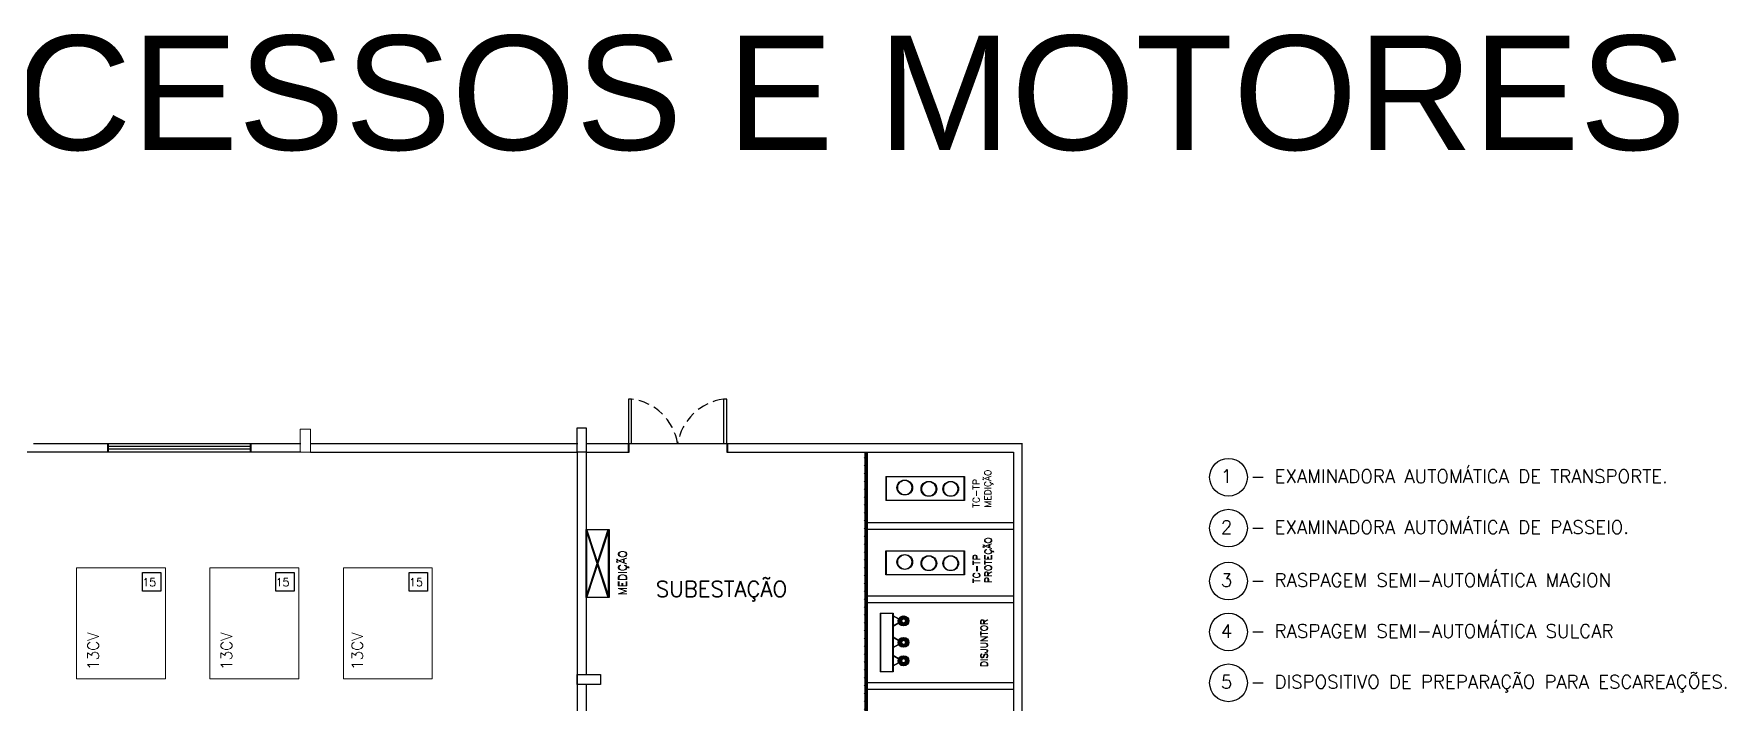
# Model space of a CAD drawing. Extents: x 202 to 641, y -96 to 322.
# Drawn here: x 255.75 to 293.81, y 182.46 to 197.55 of the extents above; entities that cross this region are included whole.
import ezdxf

# ---------------------------------------------------------------- set-up
doc = ezdxf.new("R2010")
doc.units = 0
doc.header["$MEASUREMENT"] = 0
doc.linetypes.add('DASHED2', pattern=[0.375, 0.25, -0.125])
for name, color, linetype in [('_ARQ', 5, 'Continuous'), ('_ARQ-TEXTO', 4, 'Continuous'), ('_ELT-MAQUINAS-TEXTO', 4, 'Continuous'), ('_ELT-MÁQUINAS', 3, 'Continuous'), ('_ELT-PONTO', 2, 'Continuous'), ('_ELT-PONTO-TEXTO', 4, 'Continuous')]:
    doc.layers.add(name, color=color, linetype=linetype)
doc.styles.add('textstyle3', font='romans')
doc.styles.add('textstyle4', font='arial.ttf')

msp = doc.modelspace()

# ---------------------------------------------------------------- hatches: boundary and pattern name
at = {"layer": '_ARQ', "transparency": 33554687}
h = msp.add_hatch(dxfattribs=at)
h.set_pattern_fill('ANSI31', color=256, style=0, pattern_type=0)
h.set_pattern_definition([(45, (5.17517, 54.15784), (-0.08838835, 0.08838835), [])])
h.paths.add_polyline_path([(274.477, 188.127), (274.425, 188.127), (274.425, 178.327), (274.477, 178.327)], flags=0)
h = msp.add_hatch(dxfattribs=at)
h.set_pattern_fill('ANSI31', color=256, style=0, pattern_type=0)
h.set_pattern_definition([(45, (5.19323, 54.15784), (-0.08838835, 0.08838835), [])])
h.paths.add_polyline_path([(274.496, 188.127), (274.443, 188.127), (274.443, 178.327), (274.496, 178.327)], flags=0)
at = {"layer": '_ELT-PONTO', "linetype": 'Continuous', "lineweight": 0, "transparency": 33554687}
h = msp.add_hatch(color=256, dxfattribs=at)
edge = h.paths.add_edge_path(flags=0)
edge.add_arc((275.301, 184.333), 0.111, 180, 360)
edge.add_arc((275.301, 184.333), 0.111, 0, 180)
edge = h.paths.add_edge_path(flags=0)
edge.add_arc((275.301, 184.333), 0.0492, 180, 360, ccw=False)
edge.add_arc((275.301, 184.333), 0.0492, 0, 180, ccw=False)
at = {"layer": '_ELT-PONTO', "linetype": 'Continuous', "transparency": 33554687}
h = msp.add_hatch(color=256, dxfattribs=at)
edge = h.paths.add_edge_path(flags=0)
edge.add_arc((275.319, 184.333), 0.111, 180, 360)
edge.add_arc((275.319, 184.333), 0.111, 0, 180)
edge = h.paths.add_edge_path(flags=0)
edge.add_arc((275.319, 184.333), 0.0492, 180, 360, ccw=False)
edge.add_arc((275.319, 184.333), 0.0492, 0, 180, ccw=False)
at = {"layer": '_ELT-PONTO', "linetype": 'Continuous', "lineweight": 0, "transparency": 33554687}
h = msp.add_hatch(color=256, dxfattribs=at)
edge = h.paths.add_edge_path(flags=0)
edge.add_arc((275.301, 183.849), 0.111, 180, 360)
edge.add_arc((275.301, 183.849), 0.111, 0, 180)
edge = h.paths.add_edge_path(flags=0)
edge.add_arc((275.301, 183.849), 0.0492, 180, 360, ccw=False)
edge.add_arc((275.301, 183.849), 0.0492, 0, 180, ccw=False)
at = {"layer": '_ELT-PONTO', "linetype": 'Continuous', "transparency": 33554687}
h = msp.add_hatch(color=256, dxfattribs=at)
edge = h.paths.add_edge_path(flags=0)
edge.add_arc((275.319, 183.849), 0.111, 180, 360)
edge.add_arc((275.319, 183.849), 0.111, 0, 180)
edge = h.paths.add_edge_path(flags=0)
edge.add_arc((275.319, 183.849), 0.0492, 180, 360, ccw=False)
edge.add_arc((275.319, 183.849), 0.0492, 0, 180, ccw=False)
at = {"layer": '_ELT-PONTO', "linetype": 'Continuous', "lineweight": 0, "transparency": 33554687}
h = msp.add_hatch(color=256, dxfattribs=at)
edge = h.paths.add_edge_path(flags=0)
edge.add_arc((275.301, 183.435), 0.111, 180, 360)
edge.add_arc((275.301, 183.435), 0.111, 0, 180)
edge = h.paths.add_edge_path(flags=0)
edge.add_arc((275.301, 183.435), 0.0492, 180, 360, ccw=False)
edge.add_arc((275.301, 183.435), 0.0492, 0, 180, ccw=False)
at = {"layer": '_ELT-PONTO', "linetype": 'Continuous', "transparency": 33554687}
h = msp.add_hatch(color=256, dxfattribs=at)
edge = h.paths.add_edge_path(flags=0)
edge.add_arc((275.319, 183.435), 0.111, 180, 360)
edge.add_arc((275.319, 183.435), 0.111, 0, 180)
edge = h.paths.add_edge_path(flags=0)
edge.add_arc((275.319, 183.435), 0.0492, 180, 360, ccw=False)
edge.add_arc((275.319, 183.435), 0.0492, 0, 180, ccw=False)

# ---------------------------------------------------------------- linework, layer by layer
at = {"layer": '_ARQ', "linetype": 'Continuous'}
for p, q in [((261.739, 188.127), (224.364, 188.127)), ((261.757, 188.127), (224.611, 188.127)), ((269.123, 188.127), (269.123, 188.325)), ((269.123, 188.325), (271.333, 188.325)), ((269.141, 188.325), (271.351, 188.325)), ((269.141, 188.127), (269.141, 188.325)), ((271.333, 188.325), (271.333, 188.127)), ((271.351, 188.325), (271.351, 188.127)), ((268.168, 182.898), (268.168, 179.506))]:
    msp.add_line(p, q, dxfattribs=at)
at = {"layer": '_ARQ'}
for p, q in [((255.739, 188.327), (261.739, 188.327)), ((255.757, 188.327), (261.757, 188.327)), ((257.412, 188.124), (257.412, 188.327)), ((257.412, 188.262), (260.609, 188.262)), ((257.412, 188.209), (260.609, 188.209)), ((257.43, 188.124), (257.43, 188.327)), ((257.43, 188.262), (260.627, 188.262)), ((257.43, 188.209), (260.627, 188.209)), ((260.612, 188.327), (260.612, 188.124)), ((260.63, 188.327), (260.63, 188.124)), ((261.968, 188.327), (267.966, 188.327)), ((261.968, 188.127), (267.968, 188.127)), ((261.986, 188.327), (267.984, 188.327)), ((261.986, 188.127), (267.986, 188.127)), ((267.968, 188.127), (267.968, 149.641)), ((268.168, 188.327), (277.968, 188.327)), ((268.168, 188.127), (269.123, 188.127)), ((268.168, 188.127), (268.168, 183.127)), ((268.186, 188.327), (277.986, 188.327)), ((268.186, 188.127), (269.141, 188.127)), ((271.333, 188.127), (277.768, 188.127)), ((271.351, 188.127), (277.786, 188.127)), ((274.443, 178.327), (274.443, 188.127)), ((274.477, 178.327), (274.477, 188.127)), ((274.496, 178.327), (274.496, 188.127)), ((277.786, 188.127), (277.786, 178.327)), ((277.968, 188.327), (277.968, 164.704)), ((274.477, 186.547), (277.768, 186.547)), ((274.496, 186.547), (277.786, 186.547)), ((274.477, 186.397), (277.768, 186.397)), ((274.496, 186.397), (277.786, 186.397)), ((274.477, 184.897), (277.768, 184.897)), ((274.477, 184.747), (277.768, 184.747)), ((274.496, 184.897), (277.786, 184.897)), ((274.496, 184.747), (277.786, 184.747)), ((274.477, 182.947), (277.768, 182.947)), ((274.477, 182.797), (277.768, 182.797)), ((274.496, 182.947), (277.786, 182.947)), ((274.496, 182.797), (277.786, 182.797))]:
    msp.add_line(p, q, dxfattribs=at)
at = {"layer": '_ARQ', "linetype": 'Continuous'}
for points in [[(269.123, 188.325), (269.193, 188.325), (269.193, 189.325), (269.123, 189.325)], [(271.263, 188.325), (271.333, 188.325), (271.333, 189.325), (271.263, 189.325)], [(268.168, 188.127), (267.966, 188.127), (267.966, 188.675), (268.168, 188.675)]]:
    msp.add_lwpolyline(points, close=True, dxfattribs=at)
at = {"layer": '_ARQ', "lineweight": 0}
msp.add_lwpolyline([(261.968, 188.651), (261.968, 188.127), (261.739, 188.127), (261.739, 188.651)], close=True, dxfattribs=at)
at = {"layer": '_ARQ'}
msp.add_lwpolyline([(267.968, 183.127), (268.493, 183.127), (268.493, 182.898), (267.968, 182.898)], close=True, dxfattribs=at)
at = {"layer": '_ARQ', "linetype": 'DASHED2'}
for centre, start, end in [((269.04, 188.131), 9.3793, 82.7104), ((271.416, 188.129), 97.2896, 170.6207)]:
    msp.add_arc(centre, 1.204, start, end, dxfattribs=at)
at = {"layer": '_ARQ-TEXTO'}
for centre in [(282.618, 187.566), (282.618, 186.421), (282.618, 185.229), (282.618, 184.084), (282.618, 182.939)]:
    msp.add_circle(centre, 0.424, dxfattribs=at)
at = {"layer": '_ELT-MAQUINAS-TEXTO'}
for points in [[(258.193, 185.421), (258.605, 185.421), (258.605, 184.999), (258.193, 184.999)], [(261.193, 185.421), (261.605, 185.421), (261.605, 184.999), (261.193, 184.999)], [(264.193, 185.421), (264.605, 185.421), (264.605, 184.999), (264.193, 184.999)]]:
    msp.add_lwpolyline(points, close=True, dxfattribs=at)
at = {"layer": '_ELT-MÁQUINAS', "color": 4, "lineweight": 0}
for points in [[(256.71, 183.03), (258.71, 183.03), (258.71, 185.53), (256.71, 185.53)], [(259.71, 183.03), (261.71, 183.03), (261.71, 185.53), (259.71, 185.53)], [(262.71, 183.03), (264.71, 183.03), (264.71, 185.53), (262.71, 185.53)]]:
    msp.add_lwpolyline(points, close=True, dxfattribs=at)
at = {"layer": '_ELT-PONTO', "linetype": 'Continuous'}
for p, q in [((268.168, 184.863), (268.669, 186.39)), ((268.669, 184.863), (268.168, 186.39)), ((268.186, 184.863), (268.687, 186.39)), ((268.687, 184.863), (268.186, 186.39))]:
    msp.add_line(p, q, dxfattribs=at)
at = {"layer": '_ELT-PONTO', "linetype": 'Continuous', "lineweight": 0}
for points in [[(274.911, 187.041), (274.911, 187.584), (276.663, 187.584), (276.663, 187.041)], [(274.78, 183.189), (274.78, 184.508), (275.061, 184.508), (275.061, 183.189)], [(275.264, 184.333), (275.061, 184.45), (275.061, 184.215)], [(275.264, 183.849), (275.061, 183.966), (275.061, 183.732)], [(275.264, 183.435), (275.061, 183.553), (275.061, 183.318)]]:
    msp.add_lwpolyline(points, close=True, dxfattribs=at)
at = {"layer": '_ELT-PONTO', "linetype": 'Continuous'}
for points in [[(274.929, 187.041), (274.929, 187.584), (276.681, 187.584), (276.681, 187.041)], [(268.168, 186.39), (268.669, 186.39), (268.669, 184.863), (268.168, 184.863)], [(268.186, 186.39), (268.687, 186.39), (268.687, 184.863), (268.186, 184.863)], [(274.911, 185.367), (274.911, 185.91), (276.663, 185.91), (276.663, 185.367)], [(274.929, 185.367), (274.929, 185.91), (276.681, 185.91), (276.681, 185.367)], [(274.798, 183.189), (274.798, 184.508), (275.079, 184.508), (275.079, 183.189)], [(275.282, 184.333), (275.079, 184.45), (275.079, 184.215)], [(275.282, 183.849), (275.079, 183.966), (275.079, 183.732)], [(275.282, 183.435), (275.079, 183.553), (275.079, 183.318)]]:
    msp.add_lwpolyline(points, close=True, dxfattribs=at)
for centre, radius in [((275.328, 187.334), 0.167), ((275.346, 187.334), 0.167), ((275.87, 187.305), 0.167), ((275.888, 187.305), 0.167), ((276.362, 187.305), 0.167), ((276.38, 187.305), 0.167), ((275.328, 185.66), 0.167), ((275.346, 185.66), 0.167), ((275.87, 185.631), 0.167), ((275.888, 185.631), 0.167), ((276.362, 185.631), 0.167), ((276.38, 185.631), 0.167), ((275.301, 184.333), 0.111), ((275.319, 184.333), 0.111), ((275.301, 184.333), 0.0492), ((275.319, 184.333), 0.0492), ((275.301, 183.849), 0.111), ((275.319, 183.849), 0.111), ((275.301, 183.849), 0.0492), ((275.319, 183.849), 0.0492), ((275.301, 183.435), 0.111), ((275.319, 183.435), 0.111), ((275.301, 183.435), 0.0492), ((275.319, 183.435), 0.0492)]:
    msp.add_circle(centre, radius, dxfattribs=at)

# ---------------------------------------------------------------- texts
at = {"layer": '_ARQ-TEXTO', "style": 'textstyle3'}
for s, height, p in [('1  - EXAMINADORA AUTOMÁTICA DE TRANSPORTE.', 0.3, (282.446, 187.437)), ('2  - EXAMINADORA AUTOMÁTICA DE PASSEIO.', 0.3, (282.446, 186.292)), ('3  - RASPAGEM SEMI-AUTOMÁTICA MAGION', 0.3, (282.446, 185.101)), ('SUBESTAÇÃO', 0.35, (269.739, 184.876)), ('4  - RASPAGEM SEMI-AUTOMÁTICA SULCAR', 0.3, (282.446, 183.955)), ('5  - DISPOSITIVO DE PREPARAÇÃO PARA ESCAREAÇÕES.', 0.3, (282.446, 182.81))]:
    msp.add_text(s, height=height, dxfattribs=at).set_placement(p)
at = {"layer": '_ARQ-TEXTO', "linetype": 'Continuous', "insert": (226.573, 197.508), "char_height": 2.57438, "width": 67.67117, "attachment_point": 1, "style": 'textstyle4'}
msp.add_mtext('PLANTA DE PROCESSOS E MOTORES FIAÇÃO', dxfattribs=at)
at = {"layer": '_ELT-MAQUINAS-TEXTO', "style": 'textstyle3'}
for p in [(258.189, 185.113), (261.189, 185.113), (264.189, 185.113)]:
    msp.add_text('15', height=0.18, dxfattribs=at).set_placement(p)
for p in [(257.208, 183.23), (260.206, 183.23), (263.148, 183.23)]:
    msp.add_text('13CV', height=0.25, rotation=90, dxfattribs=at).set_placement(p)
at = {"layer": '_ELT-PONTO-TEXTO', "style": 'textstyle3'}
for s, height, p in [('MEDIÇÃO', 0.15, (277.28, 186.882)), ('TC-TP', 0.15, (277.018, 186.882)), ('PROTEÇÃO', 0.15, (277.28, 185.186)), ('PROTEÇÃO', 0.15, (277.298, 185.186)), ('MEDIÇÃO', 0.176, (269.069, 184.912)), ('MEDIÇÃO', 0.176, (269.087, 184.912)), ('TC-TP', 0.15, (277.018, 185.186)), ('TC-TP', 0.15, (277.036, 185.186)), ('DISJUNTOR', 0.15, (277.188, 183.297)), ('DISJUNTOR', 0.15, (277.206, 183.297))]:
    msp.add_text(s, height=height, rotation=90, dxfattribs=at).set_placement(p)

doc.saveas('drawing.dxf')
